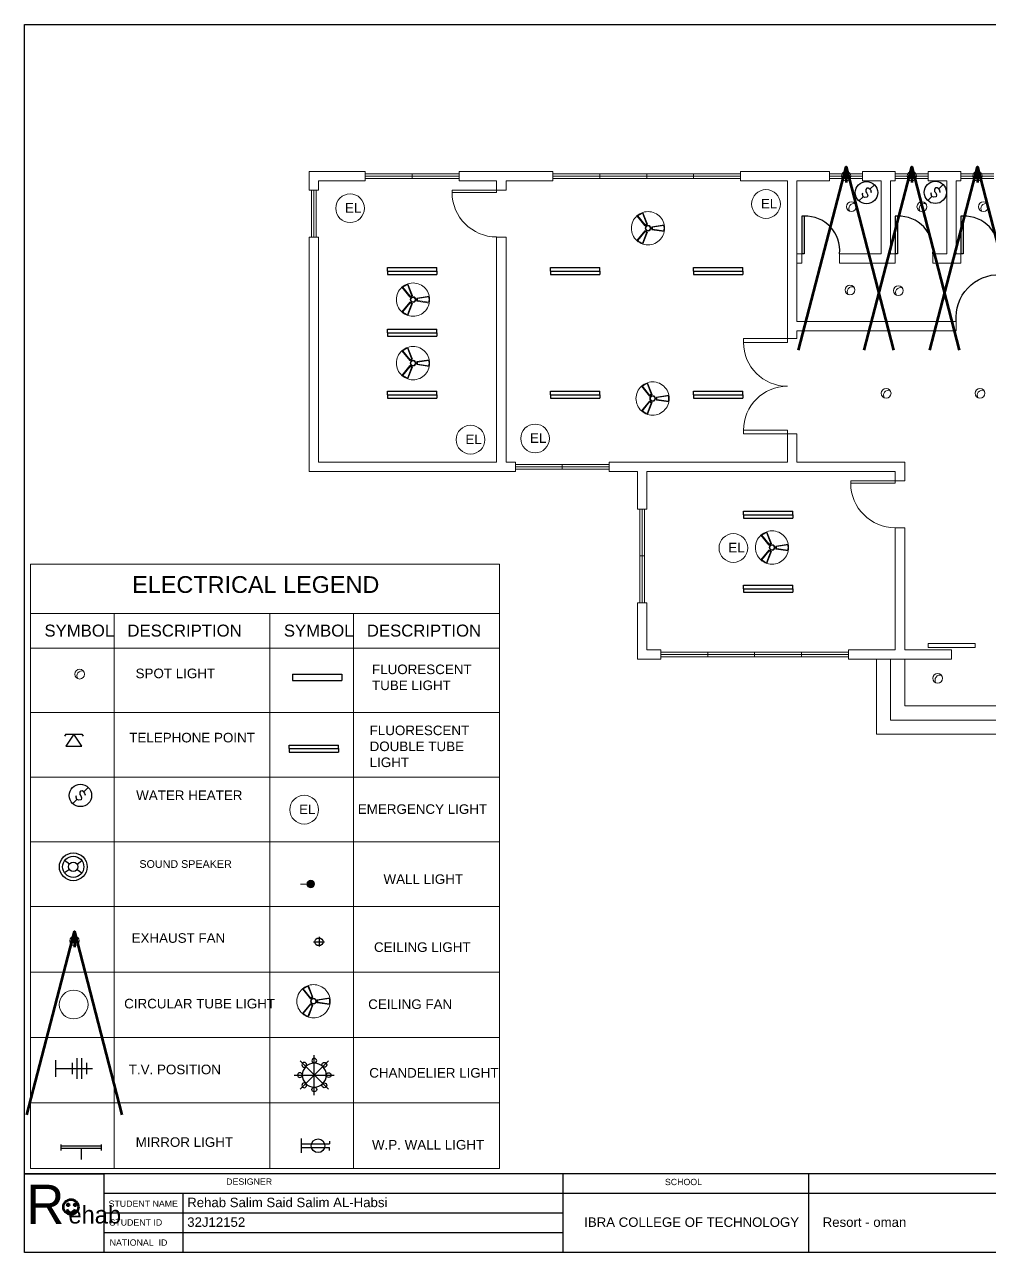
# Model space of a CAD drawing. Header units: inches. Extents: x 4 to 844, y 19 to 530.
# Drawn here: x 396.6 to 475.6, y 430 to 530.5 of the extents above; entities that cross this region are included whole.
import ezdxf

# ---------------------------------------------------------------- set-up
doc = ezdxf.new("R2010")
doc.units = ezdxf.units.IN
doc.header["$MEASUREMENT"] = 0
for name, color, linetype in [('DOOR', 2, 'Continuous'), ('EL_FITTINGS', 3, 'Continuous'), ('ELEC', 10, 'Continuous'), ('FUR', 6, 'Continuous'), ('Sanitry', 251, 'Continuous')]:
    doc.layers.add(name, color=color, linetype=linetype)
doc.layers.add('ELECTRICAL', color=200, linetype='Continuous', lineweight=18)
doc.styles.add('ARIAL', font='arial.ttf')
doc.styles.get("Standard").update_dxf_attribs({"font": 'arial.ttf'})
doc.dimstyles.get("Standard").update_dxf_attribs({"dimtxt": 0.18, "dimasz": 0.18, "dimexe": 0.18, "dimexo": 0.0625, "dimgap": 0.09, "dimtad": 0, "dimtih": 1, "dimtoh": 1, "dimdec": 4, "dimzin": 0, "dimdsep": 46, "dimtxsty": 'Standard', "dimcen": 0.09, "dimadec": 0, "dimazin": 0, "dimtfac": 1, "dimtdec": 4, "dimtofl": 0, "dimtmove": 0, "dimatfit": 3, "dimfxl": 1, "dimtolj": 1, "dimtzin": 0, "dimarcsym": 0})

# ---------------------------------------------------------------- blocks, each defined once
blk = doc.blocks.new('DESK4')
at = {"color": 0}
for p, q in [((0, 1), (-0.06, 1)), ((0, 0), (-0.06, 0))]:
    blk.add_line(p, q, dxfattribs=at)
blk.add_lwpolyline([(-0.06, 1), (-0.06, 0)], dxfattribs=at)
blk.add_lwpolyline([(0.944, 0, 0.455404), (0, 1), (0, 0)], format="xyb", dxfattribs=at)
blk = doc.blocks.new('Fluorescent Double Tube Light')
at = {"layer": 'EL_FITTINGS', "color": 1}
for p, q in [((-51.5, 7.2), (51.5, 7.2)), ((-51.5, 0), (-51.5, 7.2)), ((-51.5, 0), (51.5, 0)), ((51.5, 0), (51.5, 7.2)), ((-51.5, 0), (51.5, 0)), ((-51.5, 0), (-51.5, -7.2)), ((-51.5, -7.2), (51.5, -7.2)), ((51.5, 0), (51.5, -7.2))]:
    blk.add_line(p, q, dxfattribs=at)
blk = doc.blocks.new('Telephone Point')
at = {"layer": 'EL_FITTINGS', "color": 1}
for p, q in [((-16.8, 24.7), (-19.6, 20.8)), ((0, 24.7), (-16.8, 0)), ((-16.8, 24.7), (16.8, 24.7)), ((-16.8, 0), (16.8, 0)), ((16.8, 0), (0, 24.7)), ((16.8, 24.7), (19.6, 20.8))]:
    blk.add_line(p, q, dxfattribs=at)
blk = doc.blocks.new('Water Heater')
at = {"layer": 'EL_FITTINGS', "color": 1}
for p, q in [((30.5, 7.4), (39.9, 16.6)), ((16.1, -8.7), (7.5, -17.2))]:
    blk.add_line(p, q, dxfattribs=at)
for points in [[(33.1, 1.7), (32.8, 4.8), (30.5, 7.4), (27.1, 9.5), (23.9, 9.2), (21.9, 6.6), (21.9, 2), (24.2, -0.9), (25.9, -5), (24.8, -9.3), (19.8, -10.1), (16.1, -8.7), (14.7, -3.8), (14.7, -2.4), (15.5, -0.1)], [(33.1, 1.7), (32.6, -0.3)]]:
    blk.add_lwpolyline(points, dxfattribs=at)
blk.add_circle((23.4, 0), 23.4, dxfattribs=at)
blk = doc.blocks.new('Flourescent Tube Light')
at = {"layer": 'EL_FITTINGS', "color": 1}
for p, q in [((-51.5, 6.8), (51.5, 6.8)), ((-51.5, 6.8), (-51.5, -6.8)), ((51.5, 6.8), (51.5, -6.8)), ((-51.5, -6.8), (51.5, -6.8))]:
    blk.add_line(p, q, dxfattribs=at)
blk = doc.blocks.new('DRHUDR')
at = {"color": 1}
for p, q in [((53434.9, 7577.1), (53424.6, 7584.4)), ((53451.1, 7577.1), (53461.4, 7584.4)), ((53434.9, 7565.4), (53424.6, 7558)), ((53451.1, 7565.4), (53461.4, 7558))]:
    blk.add_line(p, q, dxfattribs=at)
for radius in [29.6, 22.6, 9.97]:
    blk.add_circle((53443, 7571.2), radius, dxfattribs=at)
blk = doc.blocks.new('WALL LIGHT')
at = {"layer": 'ELECTRICAL'}
blk.add_hatch(color=256, dxfattribs=at).paths.add_polyline_path([(0.468, 0, 1), (0.217, 0, 1)])
blk.add_line((0.217, 0), (0, 0), dxfattribs=at)
blk.add_circle((0.342, 0), 0.126, dxfattribs=at)
blk = doc.blocks.new('Ceiling light')
at = {"layer": 'ELEC'}
for p, q in [((0, 0.157), (0, -0.157)), ((-0.187, -0.007), (0.178, -0.007))]:
    blk.add_line(p, q, dxfattribs=at)
blk.add_ellipse((-0.004, -0.005), major_axis=(0.141, 0), ratio=0.898978, start_param=3.141593, end_param=9.424778, dxfattribs=at)
blk = doc.blocks.new('dtrhtr')
at = {"layer": 'EL_FITTINGS', "color": 1}
for p, q in [((110116.8, -17669.4), (110116.8, -17682.1)), ((110202.4, -17669.4), (110202.4, -17682.1)), ((110202.4, -17673.1), (110116.8, -17673.1)), ((110202.4, -17678.4), (110116.8, -17678.4)), ((110159.6, -17678.4), (110159.6, -17701.3))]:
    blk.add_line(p, q, dxfattribs=at)
blk = doc.blocks.new('T.V. Position')
at = {"layer": 'EL_FITTINGS', "color": 1}
for p, q in [((0, 17.6), (0, -17.6)), ((0, 0), (76.7, 0)), ((34.5, 11.9), (34.5, -11.9)), ((44.4, 21.8), (44.4, -21.8)), ((54.3, 21.8), (54.3, -21.8)), ((64.2, 11.9), (64.2, -11.9))]:
    blk.add_line(p, q, dxfattribs=at)
blk = doc.blocks.new('WP Wall Light')
at = {"layer": 'EL_FITTINGS', "color": 1}
for p, q in [((0, 14.9), (0, -14.9)), ((0, 3.9), (59.1, 3.9)), ((59.1, 9.9), (59.1, 3.9)), ((0, -3.9), (59.1, -3.9)), ((59.1, -9.9), (59.1, -3.9))]:
    blk.add_line(p, q, dxfattribs=at)
blk.add_circle((35.4, 0), 14.3, dxfattribs=at)
blk = doc.blocks.new('Chandelier Light')
at = {"layer": 'EL_FITTINGS', "color": 1, "linetype": 'Continuous'}
for p, q in [((29.5, 29.5), (-29.5, -29.5)), ((-29.5, 29.5), (29.5, -29.5)), ((0, -41.7), (0, 41.7)), ((-41.7, 0), (41.7, 0))]:
    blk.add_line(p, q, dxfattribs=at)
at = {"layer": 'EL_FITTINGS', "color": 2, "linetype": 'Continuous', "extrusion": (0, 0, -1)}
for centre, major_axis in [((-21, 21.4), (0.05, 5)), ((0, 30), (3.54, 3.54)), ((-30, 0), (-3.54, 3.54)), ((-30, 0), (-3.54, 3.54)), ((-21, -21.4), (-5, -0.05))]:
    blk.add_ellipse(centre, major_axis=major_axis, ratio=1, start_param=0.785398, end_param=7.068583, dxfattribs=at)
at = {"layer": 'EL_FITTINGS', "color": 2, "linetype": 'Continuous'}
for centre, major_axis in [((21, 21.4), (-0.05, 5)), ((30, 0), (3.54, 3.54)), ((30, 0), (3.54, 3.54)), ((0, -30), (3.54, -3.54)), ((0, -30), (3.54, -3.54)), ((21, -21.4), (5, -0.05))]:
    blk.add_ellipse(centre, major_axis=major_axis, ratio=1, start_param=0.785398, end_param=7.068583, dxfattribs=at)
at = {"layer": 'EL_FITTINGS', "color": 4, "linetype": 'Continuous', "extrusion": (0, 0, -1)}
blk.add_ellipse((0, 0), major_axis=(17.7, 17.7), ratio=1, start_param=0.785398, end_param=7.068583, dxfattribs=at)

msp = doc.modelspace()

# ---------------------------------------------------------------- hatches: boundary and pattern name
at = {"lineweight": 100, "true_color": 0x000000}
h = msp.add_hatch(color=18, dxfattribs=at)
h.dxf.hatch_style = 1
h.paths.add_polyline_path([(400.13119, 433.85598, 1), (400.29523, 433.85598, 1)])
h.paths.add_polyline_path([(400.87641, 433.85598, 1), (400.71237, 433.85598, 1)])

# ---------------------------------------------------------------- linework, layer by layer
at = {"color": 240, "true_color": 0xed1f24}
for p, q in [((396.64954, 429.95506), (396.64954, 530.45001)), ((396.64954, 429.95506), (396.64954, 530.45001)), ((396.64954, 530.45001), (551.68661, 530.45001)), ((551.68661, 436.39705), (396.64954, 436.39705)), ((460.80347, 436.39705), (460.80347, 429.95506)), ((551.68661, 434.78655), (403.12329, 434.78655)), ((409.59703, 434.78655), (409.59703, 429.95506)), ((440.70954, 433.17605), (403.12329, 433.17605)), ((440.70954, 431.56556), (403.12329, 431.56556)), ((551.68661, 429.95506), (396.64954, 429.95506)), ((551.68661, 429.95506), (396.64954, 429.95506))]:
    msp.add_line(p, q, dxfattribs=at)
at = {"color": 40, "lineweight": 0, "true_color": 0xf8d731}
for p, q in [((419.92585, 518.4362), (424.53188, 518.4362)), ((419.92585, 516.90086), (419.92585, 518.4362)), ((424.53188, 517.66853), (424.53188, 518.4362)), ((424.53188, 518.24428), (432.20859, 518.24428)), ((424.53188, 518.05236), (432.20859, 518.05236)), ((424.53188, 517.86044), (432.20859, 517.86044)), ((428.37023, 517.86044), (428.37023, 518.24428)), ((432.20859, 518.4362), (439.8853, 518.4362)), ((432.20859, 517.66853), (432.20859, 518.4362)), ((439.8853, 517.66853), (439.8853, 518.4362)), ((439.8853, 518.24428), (455.23872, 518.24428)), ((439.8853, 518.05236), (455.23872, 518.05236)), ((439.8853, 517.86044), (455.23872, 517.86044)), ((443.72365, 517.86044), (443.72365, 518.24428)), ((447.56201, 517.86044), (447.56201, 518.24428)), ((451.40036, 517.86044), (451.40036, 518.24428)), ((455.23872, 518.4362), (461.38009, 518.4362)), ((455.23872, 517.66853), (455.23872, 518.4362)), ((455.23872, 518.4362), (462.53024, 518.4362)), ((462.53024, 518.24428), (465.21732, 518.24428)), ((462.53024, 518.05236), (465.21732, 518.05236)), ((462.53024, 517.86044), (465.21732, 517.86044)), ((465.21732, 517.66853), (465.21732, 518.4362)), ((467.90416, 518.24428), (470.59124, 518.24428)), ((467.90416, 518.05236), (470.59124, 518.05236)), ((467.90416, 517.86044), (470.59124, 517.86044)), ((470.59124, 517.66853), (470.59124, 518.4362)), ((473.27809, 518.24428), (475.96516, 518.24428)), ((473.27809, 518.05236), (475.96516, 518.05236)), ((473.27809, 517.86044), (475.96516, 517.86044)), ((420.69352, 516.90086), (419.92585, 516.90086)), ((420.11777, 513.0625), (420.11777, 516.90086)), ((420.30969, 513.0625), (420.30969, 516.90086)), ((420.5016, 513.0625), (420.5016, 516.90086)), ((435.27927, 516.90086), (436.04694, 516.90086)), ((419.92585, 493.87072), (419.92585, 513.0625)), ((420.69352, 513.0625), (419.92585, 513.0625)), ((435.27927, 513.0625), (436.04694, 513.0625)), ((459.87703, 511.69572), (460.26086, 511.69572)), ((460.26086, 511.69572), (460.26086, 510.92804)), ((463.33155, 511.69572), (463.33155, 510.92804)), ((467.52033, 511.69572), (467.90416, 511.69572)), ((467.90416, 511.69572), (467.90416, 510.92804)), ((470.97485, 511.69572), (470.97485, 510.92804)), ((472.89425, 511.69572), (473.27809, 511.69572)), ((473.27809, 511.69572), (473.27809, 510.92804)), ((472.89515, 506.15346), (472.89515, 505.38579)), ((459.07707, 504.74663), (459.84475, 504.74663)), ((459.84475, 496.94141), (459.07707, 496.94141)), ((436.81461, 494.6384), (436.81461, 493.87072)), ((444.49132, 494.44648), (436.81461, 494.44648)), ((440.65297, 494.44648), (440.65297, 494.06264)), ((444.49132, 494.6384), (444.49132, 493.87072)), ((436.81461, 493.87072), (419.92585, 493.87072)), ((420.69352, 493.87072), (436.81461, 493.87072)), ((444.49132, 494.25456), (436.81461, 494.25456)), ((444.49132, 494.06264), (436.81461, 494.06264)), ((444.49132, 493.87072), (446.79434, 493.87072)), ((446.79434, 493.87072), (444.49132, 493.87072)), ((446.79434, 490.80004), (446.79434, 493.87072)), ((467.90529, 493.10305), (468.67296, 493.10305)), ((447.56201, 490.80004), (446.79434, 490.80004)), ((446.98626, 483.12333), (446.98626, 490.80004)), ((447.17817, 483.12333), (447.17817, 490.80004)), ((447.37009, 483.12333), (447.37009, 490.80004)), ((467.90529, 489.2647), (468.67296, 489.2647)), ((447.37009, 486.96168), (446.98626, 486.96168)), ((446.79434, 478.5173), (446.79434, 483.12333)), ((447.56201, 483.12333), (446.79434, 483.12333)), ((470.59773, 479.78613), (474.43608, 479.78613)), ((470.59773, 479.47906), (470.59773, 479.78613)), ((474.43608, 479.47906), (470.59773, 479.47906)), ((474.43608, 479.78613), (474.43608, 479.47906)), ((448.71352, 478.5173), (446.79434, 478.5173)), ((448.71352, 479.28497), (448.71352, 478.5173)), ((464.06694, 479.09306), (448.71352, 479.09306)), ((464.06694, 478.90114), (448.71352, 478.90114)), ((464.06694, 478.70922), (448.71352, 478.70922)), ((452.55187, 479.09306), (452.55187, 478.70922)), ((456.39023, 479.09306), (456.39023, 478.70922)), ((460.22858, 479.09306), (460.22858, 478.70922)), ((464.06694, 479.28497), (464.06694, 478.5173)), ((472.51132, 478.5173), (464.06694, 478.5173)), ((472.51132, 479.28497), (472.51132, 478.5173))]:
    msp.add_line(p, q, dxfattribs=at)
at = {"lineweight": 0}
for p, q in [((420.69352, 517.66853), (424.53188, 517.66853)), ((420.69352, 517.66853), (420.69352, 516.90086)), ((432.20859, 517.66853), (435.27927, 517.66853)), ((435.27927, 517.66853), (435.27927, 516.90086)), ((436.04694, 517.66853), (439.8853, 517.66853)), ((436.04694, 517.66853), (436.04694, 516.90086)), ((455.23872, 517.66853), (459.07707, 517.66853)), ((459.07707, 517.66853), (459.07707, 504.61812)), ((459.84452, 517.66853), (462.53024, 517.66853)), ((459.84475, 517.66853), (459.84475, 506.15346)), ((462.53024, 517.66853), (462.53024, 518.4362)), ((467.90416, 518.4362), (465.21732, 518.4362)), ((465.21732, 517.66853), (466.75266, 517.66853)), ((466.75266, 517.66853), (466.75266, 511.69572)), ((467.52033, 517.66853), (467.52033, 511.69572)), ((467.52033, 517.66853), (467.90416, 517.66853)), ((467.90416, 517.66853), (467.90416, 518.4362)), ((470.59124, 518.4362), (473.27809, 518.4362)), ((470.59124, 517.66853), (472.12658, 517.66853)), ((472.12658, 517.66853), (472.12658, 511.69572)), ((472.89425, 517.66853), (472.89425, 511.69572)), ((472.89425, 517.66853), (473.27809, 517.66853)), ((473.27809, 517.66853), (473.27809, 518.4362)), ((420.69352, 513.0625), (420.69352, 494.6384)), ((435.27927, 513.0625), (435.27927, 494.6384)), ((436.04694, 513.0625), (436.04694, 494.6384)), ((460.44511, 511.69572), (459.84452, 511.69572)), ((459.87703, 511.69572), (460.44511, 511.69572)), ((463.33155, 511.69572), (466.75266, 511.69572)), ((467.52033, 511.69572), (468.08841, 511.69572)), ((470.97485, 511.69572), (472.12658, 511.69572)), ((472.89425, 511.69572), (473.46233, 511.69572)), ((460.26086, 510.92804), (459.84452, 510.92804)), ((463.33155, 510.92804), (467.90416, 510.92804)), ((470.97485, 510.92804), (473.27809, 510.92804)), ((459.84475, 506.15346), (472.89522, 506.15346)), ((459.84475, 505.38579), (459.84475, 504.74663)), ((459.84475, 505.38579), (472.89515, 505.38579)), ((459.07707, 496.94141), (459.07707, 494.6384)), ((459.84475, 496.94141), (459.84475, 494.6384)), ((420.69352, 494.6384), (435.27927, 494.6384)), ((435.27927, 494.6384), (420.69352, 494.6384)), ((436.04694, 494.6384), (436.81461, 494.6384)), ((436.81461, 494.6384), (436.04694, 494.6384)), ((444.49132, 494.6384), (459.07707, 494.6384)), ((447.56201, 494.6384), (444.49132, 494.6384)), ((459.07707, 494.6384), (447.56201, 494.6384)), ((459.84475, 494.6384), (468.67296, 494.6384)), ((468.67296, 494.6384), (468.67296, 493.10305)), ((447.56201, 493.87072), (467.90529, 493.87072)), ((447.56201, 493.87072), (447.56201, 490.80004)), ((467.90529, 493.87072), (467.90529, 493.10305)), ((467.90529, 489.2647), (467.90529, 479.28497)), ((468.67296, 489.2647), (468.67296, 479.28497)), ((447.56201, 483.12333), (447.56201, 479.28497)), ((447.56201, 479.28497), (448.71352, 479.28497)), ((464.06694, 479.28497), (467.90529, 479.28497)), ((466.36995, 478.5173), (466.36995, 472.37594)), ((467.52146, 478.5173), (467.52146, 473.52744)), ((468.67296, 479.28497), (472.51132, 479.28497)), ((468.67296, 478.5173), (468.67296, 474.67895)), ((484.02638, 474.67895), (468.67296, 474.67895)), ((485.17789, 473.52744), (467.52146, 473.52744)), ((486.3294, 472.37594), (466.36995, 472.37594))]:
    msp.add_line(p, q, dxfattribs=at)
at = {"color": 18, "lineweight": 0, "true_color": 0x000000}
for p, q in [((397.12946, 436.82723), (397.12946, 486.29909)), ((397.12946, 486.29909), (435.51301, 486.29909)), ((435.51301, 486.29909), (435.51301, 436.82723)), ((397.12946, 482.24416), (435.51301, 482.24416)), ((403.98851, 482.24416), (403.98851, 436.82723)), ((416.71923, 482.24416), (416.71923, 436.82723)), ((423.57828, 482.24416), (423.57828, 436.82723)), ((397.12946, 479.42323), (435.51301, 479.42323)), ((397.12946, 474.13399), (435.51301, 474.13399)), ((397.12946, 468.84476), (435.51301, 468.84476)), ((397.12946, 463.55552), (435.51301, 463.55552)), ((397.12946, 458.26628), (435.51301, 458.26628)), ((397.12946, 452.90652), (435.51301, 452.90652)), ((397.12946, 447.54675), (435.51301, 447.54675)), ((397.12946, 442.18699), (435.51301, 442.18699)), ((397.12946, 436.82723), (435.51301, 436.82723))]:
    msp.add_line(p, q, dxfattribs=at)
at = {"color": 240}
for p in [(440.70954, 436.39705), (440.70954, 433.17605)]:
    msp.add_line(p, (440.70954, 429.95506), dxfattribs=at)
at = {"color": 240, "true_color": 0xed1f24}
msp.add_lwpolyline([(396.64954, 436.39705), (403.12329, 436.39705), (403.12329, 429.95506), (396.64954, 429.95506)], close=True, dxfattribs=at)
at = {"color": 18, "lineweight": 100, "true_color": 0x000000}
for centre, radius in [((400.44349, 433.67472), 0.61719), ((400.21321, 433.85598), 0.08202), ((400.79439, 433.85598), 0.08202)]:
    msp.add_circle(centre, radius, dxfattribs=at)
msp.add_arc((400.44226, 433.57382), 0.3441, 194.0957776, 346.8635285, dxfattribs=at)
at = {"layer": 'DOOR', "lineweight": 0}
for points in [[(435.27927, 516.90086), (431.62791, 516.90086), (431.62791, 516.71829), (435.27927, 516.71829)], [(459.07707, 504.74663), (455.47977, 504.74663), (455.47977, 504.44133), (459.07707, 504.44133)], [(459.07707, 496.94141), (455.47977, 496.94141), (455.47977, 497.24671), (459.07707, 497.24671)], [(467.90529, 493.10305), (464.25393, 493.10305), (464.25393, 492.92048), (467.90529, 492.92048)]]:
    msp.add_lwpolyline(points, close=True, dxfattribs=at)
for centre, radius, start, end in [((435.27927, 516.71829), 3.65137, 180, 270), ((459.07707, 504.44133), 3.59731, 180, 270), ((459.07707, 497.24671), 3.59731, 90, 180), ((467.90529, 492.92048), 3.65137, 180, 270)]:
    msp.add_arc(centre, radius, start, end, dxfattribs=at)
at = {"layer": 'Sanitry', "color": 1, "lineweight": 0, "ltscale": 0.1}
for p, q in [((464.14519, 518.32377), (463.60237, 517.78095)), ((464.14519, 517.78095), (463.60237, 518.32377)), ((469.51911, 518.32377), (468.97629, 517.78095)), ((469.51911, 517.78095), (468.97629, 518.32377)), ((474.89304, 518.32377), (474.35021, 517.78095)), ((474.89304, 517.78095), (474.35021, 518.32377)), ((401.00272, 455.73251), (400.45989, 455.18969)), ((401.00272, 455.18969), (400.45989, 455.73251))]:
    msp.add_line(p, q, dxfattribs=at)
at = {"layer": 'Sanitry', "color": 1, "lineweight": 0}
for points in [[(446.76006, 514.79597, -0.103776276), (447.24422, 515.0755), (447.6209, 514.10882), (447.40888, 513.98641)], [(446.83298, 514.78926, -0.084558374), (447.21357, 515.00899), (447.55537, 514.13184), (447.42171, 514.05468)], [(447.24422, 512.48839, -0.103776276), (446.76006, 512.76792), (447.40888, 513.57748), (447.6209, 513.45507)], [(449.00056, 513.50242), (447.97505, 513.65954), (447.97505, 513.90435), (449.00056, 514.06147, -0.103776276)], [(448.95828, 513.56221), (448.02775, 513.70478), (448.02775, 513.85911), (448.95828, 514.00168, -0.084558374)], [(447.21357, 512.5549, -0.084558374), (446.83298, 512.77463), (447.42171, 513.50921), (447.55537, 513.43205)], [(427.5295, 508.95271, -0.103776276), (428.01366, 509.23224), (428.39035, 508.26556), (428.17833, 508.14315)], [(427.60242, 508.94599, -0.084558374), (427.98301, 509.16573), (428.32481, 508.28858), (428.19116, 508.21141)], [(428.01366, 506.64513, -0.103776276), (427.5295, 506.92466), (428.17833, 507.73421), (428.39035, 507.6118)], [(427.98301, 506.71164, -0.084558374), (427.60242, 506.93137), (428.19116, 507.66595), (428.32481, 507.58878)], [(429.77, 507.65915), (428.74449, 507.81627), (428.74449, 508.06109), (429.77, 508.21821, -0.103776276)], [(429.72773, 507.71895), (428.7972, 507.86152), (428.7972, 508.01585), (429.72773, 508.15841, -0.084558374)], [(427.5295, 503.75283, -0.103776276), (428.01366, 504.03235), (428.39035, 503.06568), (428.17833, 502.94327)], [(427.60242, 503.74611, -0.084558374), (427.98301, 503.96584), (428.32481, 503.0887), (428.19116, 503.01153)], [(428.01366, 501.44524, -0.103776276), (427.5295, 501.72477), (428.17833, 502.53433), (428.39035, 502.41192)], [(429.77, 502.45927), (428.74449, 502.61639), (428.74449, 502.86121), (429.77, 503.01833, -0.103776276)], [(429.72773, 502.51907), (428.7972, 502.66163), (428.7972, 502.81596), (429.72773, 502.95853, -0.084558374)], [(427.98301, 501.51175, -0.084558374), (427.60242, 501.73149), (428.19116, 502.46607), (428.32481, 502.3889)], [(447.13525, 500.85675, -0.103776276), (447.61941, 501.13628), (447.9961, 500.1696), (447.78408, 500.04719)], [(447.20817, 500.85003, -0.084558374), (447.58876, 501.06977), (447.93056, 500.19262), (447.79691, 500.11545)], [(447.61941, 498.54917, -0.103776276), (447.13525, 498.8287), (447.78408, 499.63825), (447.9961, 499.51584)], [(447.58876, 498.61568, -0.084558374), (447.20817, 498.83541), (447.79691, 499.56999), (447.93056, 499.49282)], [(449.37575, 499.56319), (448.35024, 499.72031), (448.35024, 499.96513), (449.37575, 500.12225, -0.103776276)], [(449.33348, 499.62299), (448.40295, 499.76556), (448.40295, 499.91989), (449.33348, 500.06245, -0.084558374)], [(456.90825, 488.66153, -0.103776276), (457.3924, 488.94106), (457.76909, 487.97438), (457.55707, 487.85198)], [(456.98117, 488.65482, -0.084558374), (457.36176, 488.87455), (457.70356, 487.99741), (457.5699, 487.92024)], [(457.3924, 486.35395, -0.103776276), (456.90825, 486.63348), (457.55707, 487.44304), (457.76909, 487.32063)], [(459.14875, 487.36798), (458.12324, 487.5251), (458.12324, 487.76992), (459.14875, 487.92704, -0.103776276)], [(459.10647, 487.42778), (458.17594, 487.57034), (458.17594, 487.72467), (459.10647, 487.86724, -0.084558374)], [(457.36176, 486.42046, -0.084558374), (456.98117, 486.6402), (457.5699, 487.37478), (457.70356, 487.29761)], [(419.38742, 451.52804, -0.103776276), (419.87158, 451.80757), (420.24826, 450.84089), (420.03624, 450.71848)], [(419.46034, 451.52133, -0.084558374), (419.84093, 451.74106), (420.18273, 450.86391), (420.04907, 450.78675)], [(419.87158, 449.22046, -0.103776276), (419.38742, 449.49999), (420.03624, 450.30955), (420.24826, 450.18714)], [(419.84093, 449.28697, -0.084558374), (419.46034, 449.50671), (420.04907, 450.24129), (420.18273, 450.16412)], [(421.62792, 450.23449), (420.60241, 450.39161), (420.60241, 450.63643), (421.62792, 450.79355, -0.103776276)], [(421.58564, 450.29428), (420.65511, 450.43685), (420.65511, 450.59118), (421.58564, 450.73375, -0.084558374)]]:
    msp.add_lwpolyline(points, format="xyb", close=True, dxfattribs=at)
for points in [[(447.48391, 514.02973), (447.52182, 513.96408)], [(447.48391, 513.53416), (447.52182, 513.59981)], [(447.54587, 514.0655), (447.58378, 513.99985)], [(447.54587, 513.49839), (447.58378, 513.56404)], [(447.97505, 513.81772), (447.89924, 513.81772)], [(447.97505, 513.74617), (447.89924, 513.74617)], [(428.25336, 508.18647), (428.29126, 508.12081)], [(428.25336, 507.69089), (428.29126, 507.75655)], [(428.31531, 508.22224), (428.35322, 508.15658)], [(428.31531, 507.65512), (428.35322, 507.72078)], [(428.74449, 507.97445), (428.66868, 507.97445)], [(428.74449, 507.90291), (428.66868, 507.90291)], [(428.25336, 502.98659), (428.29126, 502.92093)], [(428.25336, 502.49101), (428.29126, 502.55667)], [(428.31531, 503.02236), (428.35322, 502.9567)], [(428.31531, 502.45524), (428.35322, 502.5209)], [(428.74449, 502.77457), (428.66868, 502.77457)], [(428.74449, 502.70303), (428.66868, 502.70303)], [(447.85911, 500.09051), (447.89701, 500.02485)], [(447.85911, 499.59493), (447.89701, 499.66059)], [(447.92106, 500.12628), (447.95897, 500.06062)], [(447.92106, 499.55916), (447.95897, 499.62482)], [(448.35024, 499.87849), (448.27443, 499.87849)], [(448.35024, 499.80695), (448.27443, 499.80695)], [(457.6321, 487.89529), (457.67001, 487.82964)], [(457.6321, 487.39972), (457.67001, 487.46538)], [(457.69406, 487.93106), (457.73196, 487.86541)], [(457.69406, 487.36395), (457.73196, 487.42961)], [(458.12324, 487.68328), (458.04743, 487.68328)], [(458.12324, 487.61174), (458.04743, 487.61174)], [(420.11127, 450.7618), (420.14918, 450.69615)], [(420.11127, 450.26623), (420.14918, 450.33189)], [(420.17323, 450.79757), (420.21114, 450.73192)], [(420.17323, 450.23046), (420.21114, 450.29612)], [(420.60241, 450.54979), (420.5266, 450.54979)], [(420.60241, 450.47825), (420.5266, 450.47825)]]:
    msp.add_lwpolyline(points, dxfattribs=at)
at = {"layer": 'Sanitry', "color": 1, "lineweight": 0, "ltscale": 0.1}
for centre in [(463.87378, 518.05236), (469.2477, 518.05236), (474.62162, 518.05236), (400.73131, 455.4611)]:
    msp.add_circle(centre, 0.38384, dxfattribs=at)
at = {"layer": 'Sanitry', "color": 1, "lineweight": 0}
for centre, radius in [((423.28735, 515.41684), 1.17589), ((457.3222, 515.76241), 1.17589), ((464.30858, 515.54118), 0.3999), ((470.07954, 515.54118), 0.3999), ((475.11739, 515.54118), 0.3999), ((447.66828, 513.78194), 0.23371), ((447.66828, 513.78194), 0.18481), ((464.19194, 508.73304), 0.3999), ((468.14598, 508.67205), 0.3999), ((428.43772, 507.93868), 0.23371), ((428.43772, 507.93868), 0.18481), ((428.43772, 502.7388), 0.23371), ((428.43772, 502.7388), 0.18481), ((467.15369, 500.26875), 0.3999), ((474.8304, 500.26875), 0.3999), ((448.04347, 499.84272), 0.23371), ((448.04347, 499.84272), 0.18481), ((433.1437, 496.47406), 1.17589), ((438.42628, 496.57552), 1.17589), ((454.65561, 487.61196), 1.17589), ((457.81647, 487.64751), 0.23371), ((457.81647, 487.64751), 0.18481), ((401.15431, 477.2854), 0.3999), ((471.3715, 476.95039), 0.3999), ((419.53448, 466.19145), 1.17589), ((400.66839, 450.24196), 1.17589), ((420.29564, 450.51402), 0.23371), ((420.29564, 450.51402), 0.18481)]:
    msp.add_circle(centre, radius, dxfattribs=at)
at = {"layer": 'Sanitry', "lineweight": 0}
for centre in [(464.49447, 515.40008), (470.26542, 515.40008), (475.30327, 515.40008), (464.37782, 508.59194), (468.33186, 508.53095), (467.33957, 500.12766), (475.01628, 500.12766), (401.34019, 477.1443), (471.55738, 476.80929)]:
    msp.add_arc(centre, 0.3999, 69.7641556, 215.834916, dxfattribs=at)
at = {"layer": 'Sanitry', "color": 1, "lineweight": 0, "ltscale": 25}
for centre, start, end in [((447.66828, 513.78194), 131.849469, 228.150531), ((447.66828, 513.78194), 11.849469, 108.150531), ((447.66828, 513.78194), 251.849469, 348.150531), ((428.43772, 507.93868), 131.849469, 228.150531), ((428.43772, 507.93868), 11.849469, 108.150531), ((428.43772, 507.93868), 251.849469, 348.150531), ((428.43772, 502.7388), 131.849469, 228.150531), ((428.43772, 502.7388), 11.849469, 108.150531), ((428.43772, 502.7388), 251.849469, 348.150531), ((448.04347, 499.84272), 131.849469, 228.150531), ((448.04347, 499.84272), 11.849469, 108.150531), ((448.04347, 499.84272), 251.849469, 348.150531), ((457.81647, 487.64751), 131.849469, 228.150531), ((457.81647, 487.64751), 11.849469, 108.150531), ((457.81647, 487.64751), 251.849469, 348.150531), ((420.29564, 450.51402), 131.849469, 228.150531), ((420.29564, 450.51402), 11.849469, 108.150531), ((420.29564, 450.51402), 251.849469, 348.150531)]:
    msp.add_arc(centre, 1.36129, start, end, dxfattribs=at)

# ---------------------------------------------------------------- block references
at = {"lineweight": 0, "xscale": 0.03917954643806424, "yscale": 0.03917954643806424, "zscale": 0.03917954643806424}
for p in [(428.37023, 510.27391), (441.70505, 510.27391), (453.41897, 510.27391), (428.37023, 505.22584), (428.37023, 500.15094), (441.70505, 500.15094), (453.41897, 500.15094), (457.5078, 490.33056), (457.5078, 484.27599), (420.31243, 471.19296)]:
    msp.add_blockref('Fluorescent Double Tube Light', p, dxfattribs=at)
at = {"layer": 'FUR', "color": 40, "lineweight": 0, "true_color": 0xf8d731}
for p, xscale, yscale, zscale in [((460.44511, 511.69572), 3.070684122872112, 3.070684122872112, 3.070684122872112), ((468.08841, 511.69572), 3.070684122872112, 3.070684122872112, 3.070684122872112), ((473.46233, 511.69572), 3.070684122872112, 3.070684122872112, 3.070684122872112), ((476.50413, 506.15346), -3.823001230038753, 3.823001230038753, 3.823001230038753)]:
    msp.add_blockref('DESK4', p, dxfattribs=dict(at, xscale=xscale, yscale=yscale, zscale=zscale))
at = {"layer": 'Sanitry', "lineweight": 0}
for name, p, xscale, yscale, zscale in [('Water Heater', (464.63279, 516.6921), 0.03917954643806424, 0.03917954643806424, 0.03917954643806424), ('Water Heater', (470.26367, 516.71678), 0.03917954643806424, 0.03917954643806424, 0.03917954643806424), ('Fluorescent Double Tube Light', (428.37023, 510.27391), 0.03917954643806424, 0.03917954643806424, 0.03917954643806424), ('Fluorescent Double Tube Light', (441.70505, 510.27391), 0.03917954643806424, 0.03917954643806424, 0.03917954643806424), ('Fluorescent Double Tube Light', (453.41897, 510.27391), 0.03917954643806424, 0.03917954643806424, 0.03917954643806424), ('Fluorescent Double Tube Light', (428.37023, 505.22584), 0.03917954643806424, 0.03917954643806424, 0.03917954643806424), ('Fluorescent Double Tube Light', (428.37023, 500.15094), 0.03917954643806424, 0.03917954643806424, 0.03917954643806424), ('Fluorescent Double Tube Light', (441.70505, 500.15094), 0.03917954643806424, 0.03917954643806424, 0.03917954643806424), ('Fluorescent Double Tube Light', (453.41897, 500.15094), 0.03917954643806424, 0.03917954643806424, 0.03917954643806424), ('Fluorescent Double Tube Light', (457.5078, 490.33056), 0.03917954643806424, 0.03917954643806424, 0.03917954643806424), ('Fluorescent Double Tube Light', (457.5078, 484.27599), 0.03917954643806424, 0.03917954643806424, 0.03917954643806424), ('Flourescent Tube Light', (420.58638, 477.01945), 0.03917954643806424, 0.03917954643806424, 0.03917954643806424), ('Telephone Point', (400.67607, 471.40228), 0.03917954643806424, 0.03917954643806424, 0.03917954643806424), ('Fluorescent Double Tube Light', (420.31243, 471.19296), 0.03917954643806424, 0.03917954643806424, 0.03917954643806424), ('Water Heater', (400.30253, 467.35862), 0.03917954643806424, 0.03917954643806424, 0.03917954643806424), ('WALL LIGHT', (419.23043, 460.10646), 2.468311425598047, 2.468311425598047, 2.468311425598047), ('Ceiling light', (420.74818, 455.38872), 2.468311425598047, 2.468311425598047, 2.468311425598047), ('T.V. Position', (399.19129, 445.01466), 0.03917954643806424, 0.03917954643806424, 0.03917954643806424), ('Chandelier Light', (420.35917, 444.47129), 0.03917954643806424, 0.03917954643806424, 0.03917954643806424), ('WP Wall Light', (419.27568, 438.68796), 0.03917954643806424, 0.03917954643806424, 0.03917954643806424), ('dtrhtr', (-3827.04765, 1117.00917), 0.03838355153590141, 0.03838355153590141, 0.03838355153590141)]:
    msp.add_blockref(name, p, dxfattribs=dict(at, xscale=xscale, yscale=yscale, zscale=zscale))
at = {"layer": 'Sanitry', "color": 1, "lineweight": 0, "xscale": 0.03838355153590141, "yscale": 0.03838355153590141, "zscale": 0.03838355153590141}
msp.add_blockref('DRHUDR', (-1650.69766, 170.90765), dxfattribs=at)

# ---------------------------------------------------------------- texts
at = {"color": 5, "lineweight": 0, "style": 'ARIAL'}
for s, height, p in [('SYMBOL', 0.979489, (398.27746, 480.36002)), ('DESCRIPTION', 0.9794887, (405.07008, 480.36002)), ('SYMBOL', 0.979489, (417.86723, 480.36002)), ('DESCRIPTION', 0.9794887, (424.65986, 480.36002))]:
    msp.add_text(s, height=height, dxfattribs=at).set_placement(p)
at = {"color": 18, "true_color": 0x000000}
for s, height, p in [('DESIGNER', 0.515359, (413.14992, 435.49426)), ('SCHOOL', 0.515359, (449.05062, 435.46417)), ('STUDENT NAME', 0.5153587, (403.52301, 433.689)), ('STUDENT ID', 0.515359, (403.59692, 432.15237)), ('NATIONAL  ID', 0.5153587, (403.6154, 430.50494))]:
    msp.add_text(s, height=height, dxfattribs=at).set_placement(p)
at = {"color": 3}
for s, p in [('Rehab Salim Said Salim AL-Habsi', (409.96009, 433.66097)), ('32J12152', (409.96009, 432.05047)), ('IBRA COLLEGE OF TECHNOLOGY', (442.4486, 432.04701)), ('Resort - oman', (461.96188, 432.04701))]:
    msp.add_text(s, height=0.773038, dxfattribs=at).set_placement(p)
at = {"lineweight": 0, "insert": (405.45655, 485.30421), "char_height": 1.3712841, "width": 20.9720883, "attachment_point": 1}
msp.add_mtext('ELECTRICAL LEGEND', dxfattribs=at)
at = {"color": 3, "lineweight": 0, "attachment_point": 4, "style": 'ARIAL'}
for s, insert, char_height, width in [('SPOT LIGHT', (405.73721, 477.34145), 0.783591, 10.679826), ('FLUORESCENT\\PTUBE LIGHT', (425.08226, 477.01945), 0.7835909, 10.679826), ('TELEPHONE POINT', (405.2196, 472.08473), 0.7835909, 10.679826), ('FLUORESCENT DOUBLE TUBE LIGHT', (424.88691, 471.37146), 0.7835909, 10.679826), ('WATER HEATER', (405.78321, 467.37442), 0.7835909, 10.679826), ('EMERGENCY LIGHT', (423.92034, 466.23542), 0.7835909, 10.679826), ('SOUND SPEAKER', (406.04634, 461.74107), 0.6283854, 8.5644768), ('WALL LIGHT', (426.02309, 460.50183), 0.783591, 10.679826), ('EXHAUST FAN', (405.40789, 455.68344), 0.7835909, 10.679826), ('CEILING LIGHT', (425.24406, 454.93705), 0.7835909, 10.679826), ('CIRCULAR TUBE LIGHT', (404.79934, 450.31354), 0.7835909, 11.6604983), ('CEILING FAN', (424.7681, 450.26637), 0.7835909, 10.679826), ('T.V. POSITION', (405.17783, 444.92698), 0.7835909, 10.679826), ('CHANDELIER LIGHT', (424.85505, 444.651), 0.7835909, 10.679826), ('MIRROR LIGHT', (405.74577, 438.9811), 0.7835909, 8.1484352), ('W.P. WALL LIGHT', (425.07906, 438.76458), 0.7835909, 10.679826)]:
    msp.add_mtext(s, dxfattribs=dict(at, insert=insert, char_height=char_height, width=width))
at = {"color": 5, "lineweight": 0, "insert": (396.80125, 435.49644), "char_height": 3.2103233, "attachment_point": 1}
msp.add_mtext_dynamic_manual_height_columns('{\\fBlackadder ITC|b0|i0|c0|p82;R}', width=2.1558242, gutter_width=1, heights=[0], dxfattribs=at)
at = {"lineweight": 0, "insert": (400.24115, 433.76724), "char_height": 1.4471532, "attachment_point": 1}
msp.add_mtext_dynamic_manual_height_columns('{\\fBlackadder ITC|b0|i0|c0|p82;ehab}', width=2.1558242, gutter_width=1, heights=[0], dxfattribs=at)
at = {"layer": 'Sanitry', "color": 1, "lineweight": 0, "char_height": 0.7835909, "width": 3.5383937, "attachment_point": 4, "style": 'ARIAL'}
for insert in [(421.70829, 515.44563), (455.74315, 515.7912), (431.56464, 496.50286), (436.84723, 496.60431), (453.07655, 487.64076), (417.95542, 466.22024)]:
    msp.add_mtext('\\pi1.1625;EL', dxfattribs=dict(at, insert=insert))

# ---------------------------------------------------------------- leaders
at = {"layer": 'Sanitry', "color": 1, "lineweight": 0}
for points in [[(463.87378, 518.80134), (463.87378, 517.53011)], [(469.2477, 518.80134), (469.2477, 517.53011)], [(474.62162, 518.80134), (474.62162, 517.53011)], [(400.73131, 456.21008), (400.73131, 454.93885)]]:
    msp.add_leader(points, dimstyle='Standard', override={"dimasz": 15, "dimgap": 10, "dimtad": 0, "dimldrblk": 'Open30', "dimlwd": 65533}, dxfattribs=at)

doc.saveas('drawing.dxf')
